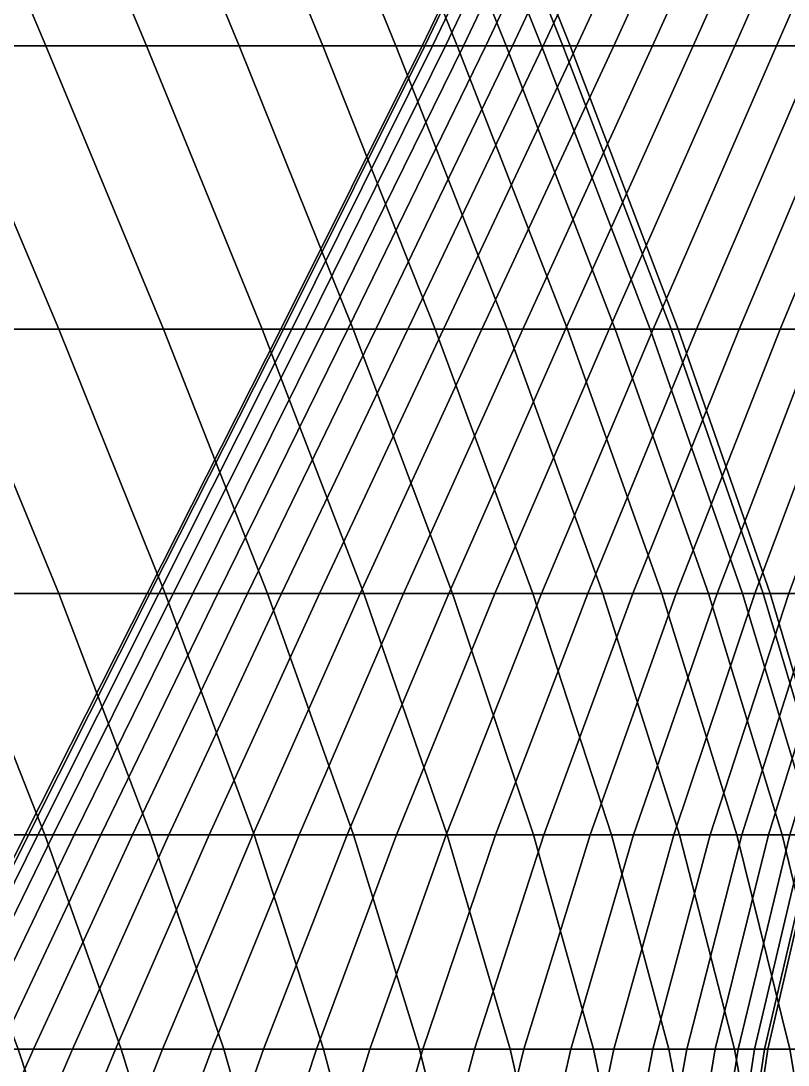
# Model space of a CAD drawing. Extents: x -13.1 to 9.8, y -16 to 20.1.
# Drawn here: x -1.19 to 3.73, y -12.43 to -5.73 of the extents above; entities that cross this region are included whole.
import ezdxf

# ---------------------------------------------------------------- set-up
doc = ezdxf.new("R2010")
doc.units = 0
doc.header["$MEASUREMENT"] = 0

msp = doc.modelspace()

# ---------------------------------------------------------------- linework, layer by layer
for points in [[(-2.53155, -3.97904, 5.64658), (-1.71432, -5.88999, 5.57277), (-1.03014, -5.88999, 5.30188), (-1.83832, -3.97904, 5.37211)], [(-1.83832, -3.97904, -5.37211), (-1.03014, -5.88999, -5.30188), (-1.71432, -5.88999, -5.57277), (-2.53155, -3.97904, -5.64658)], [(-1.83832, -3.97904, 5.37211), (-1.03014, -5.88999, 5.30188), (-0.385312, -5.88999, 4.94738), (-1.18495, -3.97904, 5.01292)], [(-1.18495, -3.97904, -5.01292), (-0.385312, -5.88999, -4.94738), (-1.03014, -5.88999, -5.30188), (-1.83832, -3.97904, -5.37211)], [(-1.18495, -3.97904, 5.01292), (-0.385312, -5.88999, 4.94738), (0.210002, -5.88999, 4.51486), (-0.581746, -3.97904, 4.57467)], [(-0.581746, -3.97904, -4.57467), (0.210002, -5.88999, -4.51486), (-0.385312, -5.88999, -4.94738), (-1.18495, -3.97904, -5.01292)], [(-0.581746, -3.97904, 4.57467), (0.210002, -5.88999, 4.51486), (0.746413, -5.88999, 4.01114), (-0.03823, -3.97904, 4.06427)], [(-0.03823, -3.97904, -4.06427), (0.746413, -5.88999, -4.01114), (0.210002, -5.88999, -4.51486), (-0.581746, -3.97904, -4.57467)], [(-0.03823, -3.97904, 4.06427), (0.746413, -5.88999, 4.01114), (1.21546, -5.88999, 3.44416), (0.437031, -3.97904, 3.48978)], [(0.437031, -3.97904, -3.48978), (1.21546, -5.88999, -3.44416), (0.746413, -5.88999, -4.01114), (-0.03823, -3.97904, -4.06427)], [(0.437031, -3.97904, 3.48978), (1.21546, -5.88999, 3.44416), (1.60975, -5.88999, 2.82286), (0.836541, -3.97904, 2.86025)], [(0.836541, -3.97904, -2.86025), (1.60975, -5.88999, -2.82286), (1.21546, -5.88999, -3.44416), (0.437031, -3.97904, -3.48978)], [(0.836541, -3.97904, 2.86025), (1.60975, -5.88999, 2.82286), (1.92306, -5.88999, 2.15705), (1.154, -3.97904, 2.18562)], [(1.154, -3.97904, -2.18562), (1.92306, -5.88999, -2.15705), (1.60975, -5.88999, -2.82286), (0.836541, -3.97904, -2.86025)], [(1.154, -3.97904, 2.18562), (1.92306, -5.88999, 2.15705), (2.15045, -5.88999, 1.45721), (1.3844, -3.97904, 1.47651)], [(1.3844, -3.97904, -1.47651), (2.15045, -5.88999, -1.45721), (1.92306, -5.88999, -2.15705), (1.154, -3.97904, -2.18562)], [(1.3844, -3.97904, 1.47651), (2.15045, -5.88999, 1.45721), (2.28833, -5.88999, 0.734397), (1.52411, -3.97904, 0.744124)], [(1.52411, -3.97904, -0.744124), (2.28833, -5.88999, -0.734397), (2.15045, -5.88999, -1.45721), (1.3844, -3.97904, -1.47651)], [(1.38457, -5.88999), (2.3034, -3.97904), (2.31967, -3.97904, 0.258542), (1.40145, -5.88999, 0.268269)], [(1.40145, -5.88999, -0.268269), (2.31967, -3.97904, -0.258542), (2.3034, -3.97904), (1.38457, -5.88999)], [(1.40145, -5.88999, 0.268269), (2.31967, -3.97904, 0.258542), (2.36821, -3.97904, 0.513006), (1.45182, -5.88999, 0.532308)], [(1.45182, -5.88999, -0.532308), (2.36821, -3.97904, -0.513006), (2.31967, -3.97904, -0.258542), (1.40145, -5.88999, -0.268269)], [(1.45182, -5.88999, 0.532308), (2.36821, -3.97904, 0.513006), (2.44826, -3.97904, 0.75938), (1.53488, -5.88999, 0.787951)], [(1.53488, -5.88999, -0.787951), (2.44826, -3.97904, -0.75938), (2.36821, -3.97904, -0.513006), (1.45182, -5.88999, -0.532308)], [(1.52411, -3.97904, 0.744124), (2.28833, -5.88999, 0.734397), (2.33454, -5.88999), (1.57093, -3.97904)], [(1.57093, -3.97904), (2.33454, -5.88999), (2.28833, -5.88999, -0.734397), (1.52411, -3.97904, -0.744124)], [(1.53488, -5.88999, 0.787951), (2.44826, -3.97904, 0.75938), (2.55856, -3.97904, 0.993778), (1.64933, -5.88999, 1.03117)], [(1.64933, -5.88999, -1.03117), (2.55856, -3.97904, -0.993778), (2.44826, -3.97904, -0.75938), (1.53488, -5.88999, -0.787951)], [(1.64933, -5.88999, 1.03117), (2.55856, -3.97904, 0.993778), (2.69737, -3.97904, 1.2125), (1.79336, -5.88999, 1.25812)], [(1.79336, -5.88999, -1.25812), (2.69737, -3.97904, -1.2125), (2.55856, -3.97904, -0.993778), (1.64933, -5.88999, -1.03117)], [(1.79336, -5.88999, 1.25812), (2.69737, -3.97904, 1.2125), (2.8625, -3.97904, 1.41211), (1.9647, -5.88999, 1.46524)], [(1.9647, -5.88999, -1.46524), (2.8625, -3.97904, -1.41211), (2.69737, -3.97904, -1.2125), (1.79336, -5.88999, -1.25812)], [(1.9647, -5.88999, 1.46524), (2.8625, -3.97904, 1.41211), (3.05134, -3.97904, 1.58944), (2.16065, -5.88999, 1.64924)], [(2.16065, -5.88999, -1.64924), (3.05134, -3.97904, -1.58944), (2.8625, -3.97904, -1.41211), (1.9647, -5.88999, -1.46524)], [(2.16065, -5.88999, 1.64924), (3.05134, -3.97904, 1.58944), (3.26092, -3.97904, 1.74171), (2.37811, -5.88999, 1.80724)], [(2.37811, -5.88999, -1.80724), (3.26092, -3.97904, -1.74171), (3.05134, -3.97904, -1.58944), (2.16065, -5.88999, -1.64924)], [(2.37811, -5.88999, 1.80724), (3.26092, -3.97904, 1.74171), (3.48793, -3.97904, 1.86651), (2.61366, -5.88999, 1.93673)], [(2.61366, -5.88999, -1.93673), (3.48793, -3.97904, -1.86651), (3.26092, -3.97904, -1.74171), (2.37811, -5.88999, -1.80724)], [(2.61366, -5.88999, 1.93673), (3.48793, -3.97904, 1.86651), (3.72879, -3.97904, 1.96187), (2.86358, -5.88999, 2.03569)], [(2.86358, -5.88999, -2.03569), (3.72879, -3.97904, -1.96187), (3.48793, -3.97904, -1.86651), (2.61366, -5.88999, -1.93673)], [(2.86358, -5.88999, 2.03569), (3.72879, -3.97904, 1.96187), (3.9797, -3.97904, 2.0263), (3.12394, -5.88999, 2.10253)], [(3.12394, -5.88999, -2.10253), (3.9797, -3.97904, -2.0263), (3.72879, -3.97904, -1.96187), (2.86358, -5.88999, -2.03569)], [(3.12394, -5.88999, 2.10253), (3.9797, -3.97904, 2.0263), (4.23671, -3.97904, 2.05876), (3.39062, -5.88999, 2.13622)], [(3.39062, -5.88999, -2.13622), (4.23671, -3.97904, -2.05876), (3.9797, -3.97904, -2.0263), (3.12394, -5.88999, -2.10253)], [(3.39062, -5.88999, 2.13622), (4.23671, -3.97904, 2.05876), (4.49576, -3.97904, 2.05876), (3.65942, -5.88999, 2.13622)], [(3.65942, -5.88999, -2.13622), (4.49576, -3.97904, -2.05876), (4.23671, -3.97904, -2.05876), (3.39062, -5.88999, -2.13622)], [(3.65942, -5.88999, 2.13622), (4.49576, -3.97904, 2.05876), (4.75277, -3.97904, 2.0263), (3.9261, -5.88999, 2.10253)], [(3.9261, -5.88999, -2.10253), (4.75277, -3.97904, -2.0263), (4.49576, -3.97904, -2.05876), (3.65942, -5.88999, -2.13622)], [(-2.42705, -5.88999, 5.75576), (-1.64692, -7.70806, 5.65072), (-0.947201, -7.70806, 5.47106), (-1.71432, -5.88999, 5.57277)], [(-1.71432, -5.88999, -5.57277), (-0.947201, -7.70806, -5.47106), (-1.64692, -7.70806, -5.65072), (-2.42705, -5.88999, -5.75576)], [(-1.71432, -5.88999, 5.57277), (-0.947201, -7.70806, 5.47106), (-0.275513, -7.70806, 5.20512), (-1.03014, -5.88999, 5.30188)], [(-1.03014, -5.88999, -5.30188), (-0.275513, -7.70806, -5.20512), (-0.947201, -7.70806, -5.47106), (-1.71432, -5.88999, -5.57277)], [(-1.03014, -5.88999, 5.30188), (-0.275513, -7.70806, 5.20512), (0.357548, -7.70806, 4.85709), (-0.385312, -5.88999, 4.94738)], [(-0.385312, -5.88999, -4.94738), (0.357548, -7.70806, -4.85709), (-0.275513, -7.70806, -5.20512), (-1.03014, -5.88999, -5.30188)], [(-0.385312, -5.88999, 4.94738), (0.357548, -7.70806, 4.85709), (0.941997, -7.70806, 4.43246), (0.210002, -5.88999, 4.51486)], [(0.210002, -5.88999, -4.51486), (0.941997, -7.70806, -4.43246), (0.357548, -7.70806, -4.85709), (-0.385312, -5.88999, -4.94738)], [(0.210002, -5.88999, 4.51486), (0.941997, -7.70806, 4.43246), (1.46862, -7.70806, 3.93793), (0.746413, -5.88999, 4.01114)], [(0.746413, -5.88999, -4.01114), (1.46862, -7.70806, -3.93793), (0.941997, -7.70806, -4.43246), (0.210002, -5.88999, -4.51486)], [(0.47747, -7.70806), (1.38457, -5.88999), (1.40145, -5.88999, 0.268269), (0.495191, -7.70806, 0.281672)], [(0.495191, -7.70806, -0.281672), (1.40145, -5.88999, -0.268269), (1.38457, -5.88999), (0.47747, -7.70806)], [(0.495191, -7.70806, 0.281672), (1.40145, -5.88999, 0.268269), (1.45182, -5.88999, 0.532308), (0.548075, -7.70806, 0.558902)], [(0.548075, -7.70806, -0.558902), (1.45182, -5.88999, -0.532308), (1.40145, -5.88999, -0.268269), (0.495191, -7.70806, -0.281672)], [(0.548075, -7.70806, 0.558902), (1.45182, -5.88999, 0.532308), (1.53488, -5.88999, 0.787951), (0.635289, -7.70806, 0.827318)], [(0.635289, -7.70806, -0.827318), (1.53488, -5.88999, -0.787951), (1.45182, -5.88999, -0.532308), (0.548075, -7.70806, -0.558902)], [(0.635289, -7.70806, 0.827318), (1.53488, -5.88999, 0.787951), (1.64933, -5.88999, 1.03117), (0.755456, -7.70806, 1.08269)], [(0.755456, -7.70806, -1.08269), (1.64933, -5.88999, -1.03117), (1.53488, -5.88999, -0.787951), (0.635289, -7.70806, -0.827318)], [(0.746413, -5.88999, 4.01114), (1.46862, -7.70806, 3.93793), (1.92911, -7.70806, 3.3813), (1.21546, -5.88999, 3.44416)], [(1.21546, -5.88999, -3.44416), (1.92911, -7.70806, -3.3813), (1.46862, -7.70806, -3.93793), (0.746413, -5.88999, -4.01114)], [(0.755456, -7.70806, 1.08269), (1.64933, -5.88999, 1.03117), (1.79336, -5.88999, 1.25812), (0.906682, -7.70806, 1.32098)], [(0.906682, -7.70806, -1.32098), (1.79336, -5.88999, -1.25812), (1.64933, -5.88999, -1.03117), (0.755456, -7.70806, -1.08269)], [(0.906682, -7.70806, 1.32098), (1.79336, -5.88999, 1.25812), (1.9647, -5.88999, 1.46524), (1.08658, -7.70806, 1.53844)], [(1.08658, -7.70806, -1.53844), (1.9647, -5.88999, -1.46524), (1.79336, -5.88999, -1.25812), (0.906682, -7.70806, -1.32098)], [(1.08658, -7.70806, 1.53844), (1.9647, -5.88999, 1.46524), (2.16065, -5.88999, 1.64924), (1.29232, -7.70806, 1.73164)], [(1.29232, -7.70806, -1.73164), (2.16065, -5.88999, -1.64924), (1.9647, -5.88999, -1.46524), (1.08658, -7.70806, -1.53844)], [(1.21546, -5.88999, 3.44416), (1.92911, -7.70806, 3.3813), (2.3162, -7.70806, 2.77134), (1.60975, -5.88999, 2.82286)], [(1.60975, -5.88999, -2.82286), (2.3162, -7.70806, -2.77134), (1.92911, -7.70806, -3.3813), (1.21546, -5.88999, -3.44416)], [(1.29232, -7.70806, 1.73164), (2.16065, -5.88999, 1.64924), (2.37811, -5.88999, 1.80724), (1.52065, -7.70806, 1.89753)], [(1.52065, -7.70806, -1.89753), (2.37811, -5.88999, -1.80724), (2.16065, -5.88999, -1.64924), (1.29232, -7.70806, -1.73164)], [(1.52065, -7.70806, 1.89753), (2.37811, -5.88999, 1.80724), (2.61366, -5.88999, 1.93673), (1.76797, -7.70806, 2.0335)], [(1.76797, -7.70806, -2.0335), (2.61366, -5.88999, -1.93673), (2.37811, -5.88999, -1.80724), (1.52065, -7.70806, -1.89753)], [(1.60975, -5.88999, 2.82286), (2.3162, -7.70806, 2.77134), (2.62379, -7.70806, 2.11768), (1.92306, -5.88999, 2.15705)], [(1.92306, -5.88999, -2.15705), (2.62379, -7.70806, -2.11768), (2.3162, -7.70806, -2.77134), (1.60975, -5.88999, -2.82286)], [(1.76797, -7.70806, 2.0335), (2.61366, -5.88999, 1.93673), (2.86358, -5.88999, 2.03569), (2.03038, -7.70806, 2.13739)], [(2.03038, -7.70806, -2.13739), (2.86358, -5.88999, -2.03569), (2.61366, -5.88999, -1.93673), (1.76797, -7.70806, -2.0335)], [(1.92306, -5.88999, 2.15705), (2.62379, -7.70806, 2.11768), (2.84703, -7.70806, 1.43062), (2.15045, -5.88999, 1.45721)], [(2.15045, -5.88999, -1.45721), (2.84703, -7.70806, -1.43062), (2.62379, -7.70806, -2.11768), (1.92306, -5.88999, -2.15705)], [(2.03038, -7.70806, 2.13739), (2.86358, -5.88999, 2.03569), (3.12394, -5.88999, 2.10253), (2.30374, -7.70806, 2.20758)], [(2.30374, -7.70806, -2.20758), (3.12394, -5.88999, -2.10253), (2.86358, -5.88999, -2.03569), (2.03038, -7.70806, -2.13739)], [(2.15045, -5.88999, 1.45721), (2.84703, -7.70806, 1.43062), (2.9824, -7.70806, 0.720994), (2.28833, -5.88999, 0.734397)], [(2.28833, -5.88999, -0.734397), (2.9824, -7.70806, -0.720994), (2.84703, -7.70806, -1.43062), (2.15045, -5.88999, -1.45721)], [(2.28833, -5.88999, 0.734397), (2.9824, -7.70806, 0.720994), (3.02776, -7.70806), (2.33454, -5.88999)], [(2.33454, -5.88999), (3.02776, -7.70806), (2.9824, -7.70806, -0.720994), (2.28833, -5.88999, -0.734397)], [(2.30374, -7.70806, 2.20758), (3.12394, -5.88999, 2.10253), (3.39062, -5.88999, 2.13622), (2.58374, -7.70806, 2.24295)], [(2.58374, -7.70806, -2.24295), (3.39062, -5.88999, -2.13622), (3.12394, -5.88999, -2.10253), (2.30374, -7.70806, -2.20758)], [(2.58374, -7.70806, 2.24295), (3.39062, -5.88999, 2.13622), (3.65942, -5.88999, 2.13622), (2.86597, -7.70806, 2.24295)], [(2.86597, -7.70806, -2.24295), (3.65942, -5.88999, -2.13622), (3.39062, -5.88999, -2.13622), (2.58374, -7.70806, -2.24295)], [(2.86597, -7.70806, 2.24295), (3.65942, -5.88999, 2.13622), (3.9261, -5.88999, 2.10253), (3.14597, -7.70806, 2.20758)], [(3.14597, -7.70806, -2.20758), (3.9261, -5.88999, -2.10253), (3.65942, -5.88999, -2.13622), (2.86597, -7.70806, -2.24295)], [(3.14597, -7.70806, 2.20758), (3.9261, -5.88999, 2.10253), (4.18645, -5.88999, 2.03569), (3.41934, -7.70806, 2.13739)], [(3.41934, -7.70806, -2.13739), (4.18645, -5.88999, -2.03569), (3.9261, -5.88999, -2.10253), (3.14597, -7.70806, -2.20758)], [(3.41934, -7.70806, 2.13739), (4.18645, -5.88999, 2.03569), (4.43638, -5.88999, 1.93673), (3.68175, -7.70806, 2.0335)], [(3.68175, -7.70806, -2.0335), (4.43638, -5.88999, -1.93673), (4.18645, -5.88999, -2.03569), (3.41934, -7.70806, -2.13739)], [(3.68175, -7.70806, 2.0335), (4.43638, -5.88999, 1.93673), (4.67193, -5.88999, 1.80724), (3.92907, -7.70806, 1.89753)], [(3.92907, -7.70806, -1.89753), (4.67193, -5.88999, -1.80724), (4.43638, -5.88999, -1.93673), (3.68175, -7.70806, -2.0335)], [(-2.36365, -7.70806, 5.74126), (-1.64817, -9.40456, 5.60695), (-0.948218, -9.40456, 5.51852), (-1.64692, -7.70806, 5.65072)], [(-1.64692, -7.70806, -5.65072), (-0.948218, -9.40456, -5.51852), (-1.64817, -9.40456, -5.60695), (-2.36365, -7.70806, -5.74126)], [(-1.64692, -7.70806, 5.65072), (-0.948218, -9.40456, 5.51852), (-0.264864, -9.40456, 5.34307), (-0.947201, -7.70806, 5.47106)], [(-0.947201, -7.70806, -5.47106), (-0.264864, -9.40456, -5.34307), (-0.948218, -9.40456, -5.51852), (-1.64692, -7.70806, -5.65072)], [(-0.947201, -7.70806, 5.47106), (-0.264864, -9.40456, 5.34307), (0.39111, -9.40456, 5.08335), (-0.275513, -7.70806, 5.20512)], [(-0.275513, -7.70806, -5.20512), (0.39111, -9.40456, -5.08335), (-0.264864, -9.40456, -5.34307), (-0.947201, -7.70806, -5.47106)], [(-0.381034, -9.40456), (0.47747, -7.70806), (0.495191, -7.70806, 0.281672), (-0.362251, -9.40456, 0.29854)], [(-0.362251, -9.40456, -0.29854), (0.495191, -7.70806, -0.281672), (0.47747, -7.70806), (-0.381034, -9.40456)], [(-0.362251, -9.40456, 0.29854), (0.495191, -7.70806, 0.281672), (0.548075, -7.70806, 0.558902), (-0.3062, -9.40456, 0.592371)], [(-0.3062, -9.40456, -0.592371), (0.548075, -7.70806, -0.558902), (0.495191, -7.70806, -0.281672), (-0.362251, -9.40456, -0.29854)], [(-0.3062, -9.40456, 0.592371), (0.548075, -7.70806, 0.558902), (0.635289, -7.70806, 0.827318), (-0.213764, -9.40456, 0.87686)], [(-0.213764, -9.40456, -0.87686), (0.635289, -7.70806, -0.827318), (0.548075, -7.70806, -0.558902), (-0.3062, -9.40456, -0.592371)], [(-0.275513, -7.70806, 5.20512), (0.39111, -9.40456, 5.08335), (1.00936, -9.40456, 4.74346), (0.357548, -7.70806, 4.85709)], [(0.357548, -7.70806, -4.85709), (1.00936, -9.40456, -4.74346), (0.39111, -9.40456, -5.08335), (-0.275513, -7.70806, -5.20512)], [(-0.213764, -9.40456, 0.87686), (0.635289, -7.70806, 0.827318), (0.755456, -7.70806, 1.08269), (-0.0864, -9.40456, 1.14752)], [(-0.0864, -9.40456, -1.14752), (0.755456, -7.70806, -1.08269), (0.635289, -7.70806, -0.827318), (-0.213764, -9.40456, -0.87686)], [(-0.0864, -9.40456, 1.14752), (0.755456, -7.70806, 1.08269), (0.906682, -7.70806, 1.32098), (0.073881, -9.40456, 1.40008)], [(0.073881, -9.40456, -1.40008), (0.906682, -7.70806, -1.32098), (0.755456, -7.70806, -1.08269), (-0.0864, -9.40456, -1.14752)], [(0.073881, -9.40456, 1.40008), (0.906682, -7.70806, 1.32098), (1.08658, -7.70806, 1.53844), (0.264554, -9.40456, 1.63057)], [(0.264554, -9.40456, -1.63057), (1.08658, -7.70806, -1.53844), (0.906682, -7.70806, -1.32098), (0.073881, -9.40456, -1.40008)], [(0.264554, -9.40456, 1.63057), (1.08658, -7.70806, 1.53844), (1.29232, -7.70806, 1.73164), (0.48261, -9.40456, 1.83534)], [(0.48261, -9.40456, -1.83534), (1.29232, -7.70806, -1.73164), (1.08658, -7.70806, -1.53844), (0.264554, -9.40456, -1.63057)], [(0.357548, -7.70806, 4.85709), (1.00936, -9.40456, 4.74346), (1.58014, -9.40456, 4.32877), (0.941997, -7.70806, 4.43246)], [(0.941997, -7.70806, -4.43246), (1.58014, -9.40456, -4.32877), (1.00936, -9.40456, -4.74346), (0.357548, -7.70806, -4.85709)], [(0.48261, -9.40456, 1.83534), (1.29232, -7.70806, 1.73164), (1.52065, -7.70806, 1.89753), (0.724611, -9.40456, 2.01116)], [(0.724611, -9.40456, -2.01116), (1.52065, -7.70806, -1.89753), (1.29232, -7.70806, -1.73164), (0.48261, -9.40456, -1.83534)], [(0.724611, -9.40456, 2.01116), (1.52065, -7.70806, 1.89753), (1.76797, -7.70806, 2.0335), (0.986741, -9.40456, 2.15527)], [(0.986741, -9.40456, -2.15527), (1.76797, -7.70806, -2.0335), (1.52065, -7.70806, -1.89753), (0.724611, -9.40456, -2.01116)], [(0.941997, -7.70806, 4.43246), (1.58014, -9.40456, 4.32877), (2.09444, -9.40456, 3.84581), (1.46862, -7.70806, 3.93793)], [(1.46862, -7.70806, -3.93793), (2.09444, -9.40456, -3.84581), (1.58014, -9.40456, -4.32877), (0.941997, -7.70806, -4.43246)], [(0.986741, -9.40456, 2.15527), (1.76797, -7.70806, 2.0335), (2.03038, -7.70806, 2.13739), (1.26486, -9.40456, 2.26538)], [(1.26486, -9.40456, -2.26538), (2.03038, -7.70806, -2.13739), (1.76797, -7.70806, -2.0335), (0.986741, -9.40456, -2.15527)], [(1.26486, -9.40456, 2.26538), (2.03038, -7.70806, 2.13739), (2.30374, -7.70806, 2.20758), (1.5546, -9.40456, 2.33977)], [(1.5546, -9.40456, -2.33977), (2.30374, -7.70806, -2.20758), (2.03038, -7.70806, -2.13739), (1.26486, -9.40456, -2.26538)], [(1.46862, -7.70806, 3.93793), (2.09444, -9.40456, 3.84581), (2.54415, -9.40456, 3.3022), (1.92911, -7.70806, 3.3813)], [(1.92911, -7.70806, -3.3813), (2.54415, -9.40456, -3.3022), (2.09444, -9.40456, -3.84581), (1.46862, -7.70806, -3.93793)], [(1.5546, -9.40456, 2.33977), (2.30374, -7.70806, 2.20758), (2.58374, -7.70806, 2.24295), (1.85137, -9.40456, 2.37727)], [(1.85137, -9.40456, -2.37727), (2.58374, -7.70806, -2.24295), (2.30374, -7.70806, -2.20758), (1.5546, -9.40456, -2.33977)], [(1.85137, -9.40456, 2.37727), (2.58374, -7.70806, 2.24295), (2.86597, -7.70806, 2.24295), (2.1505, -9.40456, 2.37727)], [(2.1505, -9.40456, -2.37727), (2.86597, -7.70806, -2.24295), (2.58374, -7.70806, -2.24295), (1.85137, -9.40456, -2.37727)], [(1.92911, -7.70806, 3.3813), (2.54415, -9.40456, 3.3022), (2.92219, -9.40456, 2.70651), (2.3162, -7.70806, 2.77134)], [(2.3162, -7.70806, -2.77134), (2.92219, -9.40456, -2.70651), (2.54415, -9.40456, -3.3022), (1.92911, -7.70806, -3.3813)], [(2.1505, -9.40456, 2.37727), (2.86597, -7.70806, 2.24295), (3.14597, -7.70806, 2.20758), (2.44727, -9.40456, 2.33977)], [(2.44727, -9.40456, -2.33977), (3.14597, -7.70806, -2.20758), (2.86597, -7.70806, -2.24295), (2.1505, -9.40456, -2.37727)], [(2.3162, -7.70806, 2.77134), (2.92219, -9.40456, 2.70651), (3.22258, -9.40456, 2.06814), (2.62379, -7.70806, 2.11768)], [(2.62379, -7.70806, -2.11768), (3.22258, -9.40456, -2.06814), (2.92219, -9.40456, -2.70651), (2.3162, -7.70806, -2.77134)], [(2.44727, -9.40456, 2.33977), (3.14597, -7.70806, 2.20758), (3.41934, -7.70806, 2.13739), (2.737, -9.40456, 2.26538)], [(2.737, -9.40456, -2.26538), (3.41934, -7.70806, -2.13739), (3.14597, -7.70806, -2.20758), (2.44727, -9.40456, -2.33977)], [(2.62379, -7.70806, 2.11768), (3.22258, -9.40456, 2.06814), (3.4406, -9.40456, 1.39715), (2.84703, -7.70806, 1.43062)], [(2.84703, -7.70806, -1.43062), (3.4406, -9.40456, -1.39715), (3.22258, -9.40456, -2.06814), (2.62379, -7.70806, -2.11768)], [(2.737, -9.40456, 2.26538), (3.41934, -7.70806, 2.13739), (3.68175, -7.70806, 2.0335), (3.01512, -9.40456, 2.15527)], [(3.01512, -9.40456, -2.15527), (3.68175, -7.70806, -2.0335), (3.41934, -7.70806, -2.13739), (2.737, -9.40456, -2.26538)], [(2.84703, -7.70806, 1.43062), (3.4406, -9.40456, 1.39715), (3.5728, -9.40456, 0.704126), (2.9824, -7.70806, 0.720994)], [(2.9824, -7.70806, -0.720994), (3.5728, -9.40456, -0.704126), (3.4406, -9.40456, -1.39715), (2.84703, -7.70806, -1.43062)], [(2.9824, -7.70806, 0.720994), (3.5728, -9.40456, 0.704126), (3.6171, -9.40456), (3.02776, -7.70806)], [(3.02776, -7.70806), (3.6171, -9.40456), (3.5728, -9.40456, -0.704126), (2.9824, -7.70806, -0.720994)], [(3.01512, -9.40456, 2.15527), (3.68175, -7.70806, 2.0335), (3.92907, -7.70806, 1.89753), (3.27725, -9.40456, 2.01116)], [(3.27725, -9.40456, -2.01116), (3.92907, -7.70806, -1.89753), (3.68175, -7.70806, -2.0335), (3.01512, -9.40456, -2.15527)], [(3.27725, -9.40456, 2.01116), (3.92907, -7.70806, 1.89753), (4.15739, -7.70806, 1.73164), (3.51925, -9.40456, 1.83534)], [(3.51925, -9.40456, -1.83534), (4.15739, -7.70806, -1.73164), (3.92907, -7.70806, -1.89753), (3.27725, -9.40456, -2.01116)], [(3.51925, -9.40456, 1.83534), (4.15739, -7.70806, 1.73164), (4.36313, -7.70806, 1.53844), (3.73731, -9.40456, 1.63057)], [(3.73731, -9.40456, -1.63057), (4.36313, -7.70806, -1.53844), (4.15739, -7.70806, -1.73164), (3.51925, -9.40456, -1.83534)], [(-2.35369, -9.40456, 5.60695), (-1.72244, -10.9528, 5.44717), (-1.03702, -10.9528, 5.44717), (-1.64817, -9.40456, 5.60695)], [(-1.64817, -9.40456, -5.60695), (-1.03702, -10.9528, -5.44717), (-1.72244, -10.9528, -5.44717), (-2.35369, -9.40456, -5.60695)], [(-1.64817, -9.40456, 5.60695), (-1.03702, -10.9528, 5.44717), (-0.357016, -10.9528, 5.36126), (-0.948218, -9.40456, 5.51852)], [(-0.948218, -9.40456, -5.51852), (-0.357016, -10.9528, -5.36126), (-1.03702, -10.9528, -5.44717), (-1.64817, -9.40456, -5.60695)], [(-1.16233, -10.9528), (-0.381034, -9.40456), (-0.362251, -9.40456, 0.29854), (-1.14229, -10.9528, 0.318605)], [(-1.14229, -10.9528, -0.318605), (-0.362251, -9.40456, -0.29854), (-0.381034, -9.40456), (-1.16233, -10.9528)], [(-1.14229, -10.9528, 0.318605), (-0.362251, -9.40456, 0.29854), (-0.3062, -9.40456, 0.592371), (-1.08247, -10.9528, 0.632185)], [(-1.08247, -10.9528, -0.632185), (-0.3062, -9.40456, -0.592371), (-0.362251, -9.40456, -0.29854), (-1.14229, -10.9528, -0.318605)], [(-1.08247, -10.9528, 0.632185), (-0.3062, -9.40456, 0.592371), (-0.213764, -9.40456, 0.87686), (-0.983819, -10.9528, 0.935796)], [(-0.983819, -10.9528, -0.935796), (-0.213764, -9.40456, -0.87686), (-0.3062, -9.40456, -0.592371), (-1.08247, -10.9528, -0.632185)], [(-0.983819, -10.9528, 0.935796), (-0.213764, -9.40456, 0.87686), (-0.0864, -9.40456, 1.14752), (-0.847895, -10.9528, 1.22465)], [(-0.847895, -10.9528, -1.22465), (-0.0864, -9.40456, -1.14752), (-0.213764, -9.40456, -0.87686), (-0.983819, -10.9528, -0.935796)], [(-0.948218, -9.40456, 5.51852), (-0.357016, -10.9528, 5.36126), (0.306864, -10.9528, 5.19081), (-0.264864, -9.40456, 5.34307)], [(-0.264864, -9.40456, -5.34307), (0.306864, -10.9528, -5.19081), (-0.357016, -10.9528, -5.36126), (-0.948218, -9.40456, -5.51852)], [(-0.847895, -10.9528, 1.22465), (-0.0864, -9.40456, 1.14752), (0.073881, -9.40456, 1.40008), (-0.67684, -10.9528, 1.49419)], [(-0.67684, -10.9528, -1.49419), (0.073881, -9.40456, -1.40008), (-0.0864, -9.40456, -1.14752), (-0.847895, -10.9528, -1.22465)], [(-0.67684, -10.9528, 1.49419), (0.073881, -9.40456, 1.40008), (0.264554, -9.40456, 1.63057), (-0.473352, -10.9528, 1.74016)], [(-0.473352, -10.9528, -1.74016), (0.264554, -9.40456, -1.63057), (0.073881, -9.40456, -1.40008), (-0.67684, -10.9528, -1.49419)], [(-0.473352, -10.9528, 1.74016), (0.264554, -9.40456, 1.63057), (0.48261, -9.40456, 1.83534), (-0.24064, -10.9528, 1.95869)], [(-0.24064, -10.9528, -1.95869), (0.48261, -9.40456, -1.83534), (0.264554, -9.40456, -1.63057), (-0.473352, -10.9528, -1.74016)], [(-0.264864, -9.40456, 5.34307), (0.306864, -10.9528, 5.19081), (0.944145, -10.9528, 4.93849), (0.39111, -9.40456, 5.08335)], [(0.39111, -9.40456, -5.08335), (0.944145, -10.9528, -4.93849), (0.306864, -10.9528, -5.19081), (-0.264864, -9.40456, -5.34307)], [(-0.24064, -10.9528, 1.95869), (0.48261, -9.40456, 1.83534), (0.724611, -9.40456, 2.01116), (0.017626, -10.9528, 2.14633)], [(0.017626, -10.9528, -2.14633), (0.724611, -9.40456, -2.01116), (0.48261, -9.40456, -1.83534), (-0.24064, -10.9528, -1.95869)], [(0.017626, -10.9528, 2.14633), (0.724611, -9.40456, 2.01116), (0.986741, -9.40456, 2.15527), (0.297374, -10.9528, 2.30013)], [(0.297374, -10.9528, -2.30013), (0.986741, -9.40456, -2.15527), (0.724611, -9.40456, -2.01116), (0.017626, -10.9528, -2.14633)], [(0.297374, -10.9528, 2.30013), (0.986741, -9.40456, 2.15527), (1.26486, -9.40456, 2.26538), (0.594191, -10.9528, 2.41765)], [(0.594191, -10.9528, -2.41765), (1.26486, -9.40456, -2.26538), (0.986741, -9.40456, -2.15527), (0.297374, -10.9528, -2.30013)], [(0.39111, -9.40456, 5.08335), (0.944145, -10.9528, 4.93849), (1.54478, -10.9528, 4.60829), (1.00936, -9.40456, 4.74346)], [(1.00936, -9.40456, -4.74346), (1.54478, -10.9528, -4.60829), (0.944145, -10.9528, -4.93849), (0.39111, -9.40456, -5.08335)], [(0.594191, -10.9528, 2.41765), (1.26486, -9.40456, 2.26538), (1.5546, -9.40456, 2.33977), (0.903397, -10.9528, 2.49704)], [(0.903397, -10.9528, -2.49704), (1.5546, -9.40456, -2.33977), (1.26486, -9.40456, -2.26538), (0.594191, -10.9528, -2.41765)], [(0.903397, -10.9528, 2.49704), (1.5546, -9.40456, 2.33977), (1.85137, -9.40456, 2.37727), (1.22011, -10.9528, 2.53705)], [(1.22011, -10.9528, -2.53705), (1.85137, -9.40456, -2.37727), (1.5546, -9.40456, -2.33977), (0.903397, -10.9528, -2.49704)], [(1.00936, -9.40456, 4.74346), (1.54478, -10.9528, 4.60829), (2.09929, -10.9528, 4.20541), (1.58014, -9.40456, 4.32877)], [(1.58014, -9.40456, -4.32877), (2.09929, -10.9528, -4.20541), (1.54478, -10.9528, -4.60829), (1.00936, -9.40456, -4.74346)], [(1.22011, -10.9528, 2.53705), (1.85137, -9.40456, 2.37727), (2.1505, -9.40456, 2.37727), (1.53935, -10.9528, 2.53705)], [(1.53935, -10.9528, -2.53705), (2.1505, -9.40456, -2.37727), (1.85137, -9.40456, -2.37727), (1.22011, -10.9528, -2.53705)], [(1.53935, -10.9528, 2.53705), (2.1505, -9.40456, 2.37727), (2.44727, -9.40456, 2.33977), (1.85607, -10.9528, 2.49704)], [(1.85607, -10.9528, -2.49704), (2.44727, -9.40456, -2.33977), (2.1505, -9.40456, -2.37727), (1.53935, -10.9528, -2.53705)], [(1.58014, -9.40456, 4.32877), (2.09929, -10.9528, 4.20541), (2.59893, -10.9528, 3.73622), (2.09444, -9.40456, 3.84581)], [(2.09444, -9.40456, -3.84581), (2.59893, -10.9528, -3.73622), (2.09929, -10.9528, -4.20541), (1.58014, -9.40456, -4.32877)], [(1.85607, -10.9528, 2.49704), (2.44727, -9.40456, 2.33977), (2.737, -9.40456, 2.26538), (2.16527, -10.9528, 2.41765)], [(2.16527, -10.9528, -2.41765), (2.737, -9.40456, -2.26538), (2.44727, -9.40456, -2.33977), (1.85607, -10.9528, -2.49704)], [(2.09444, -9.40456, 3.84581), (2.59893, -10.9528, 3.73622), (3.03583, -10.9528, 3.2081), (2.54415, -9.40456, 3.3022)], [(2.54415, -9.40456, -3.3022), (3.03583, -10.9528, -3.2081), (2.59893, -10.9528, -3.73622), (2.09444, -9.40456, -3.84581)], [(2.16527, -10.9528, 2.41765), (2.737, -9.40456, 2.26538), (3.01512, -9.40456, 2.15527), (2.46209, -10.9528, 2.30013)], [(2.46209, -10.9528, -2.30013), (3.01512, -9.40456, -2.15527), (2.737, -9.40456, -2.26538), (2.16527, -10.9528, -2.41765)], [(2.46209, -10.9528, 2.30013), (3.01512, -9.40456, 2.15527), (3.27725, -9.40456, 2.01116), (2.74184, -10.9528, 2.14633)], [(2.74184, -10.9528, -2.14633), (3.27725, -9.40456, -2.01116), (3.01512, -9.40456, -2.15527), (2.46209, -10.9528, -2.30013)], [(2.54415, -9.40456, 3.3022), (3.03583, -10.9528, 3.2081), (3.4031, -10.9528, 2.62938), (2.92219, -9.40456, 2.70651)], [(2.92219, -9.40456, -2.70651), (3.4031, -10.9528, -2.62938), (3.03583, -10.9528, -3.2081), (2.54415, -9.40456, -3.3022)], [(2.74184, -10.9528, 2.14633), (3.27725, -9.40456, 2.01116), (3.51925, -9.40456, 1.83534), (3.0001, -10.9528, 1.95869)], [(3.0001, -10.9528, -1.95869), (3.51925, -9.40456, -1.83534), (3.27725, -9.40456, -2.01116), (2.74184, -10.9528, -2.14633)], [(2.92219, -9.40456, 2.70651), (3.4031, -10.9528, 2.62938), (3.69493, -10.9528, 2.0092), (3.22258, -9.40456, 2.06814)], [(3.22258, -9.40456, -2.06814), (3.69493, -10.9528, -2.0092), (3.4031, -10.9528, -2.62938), (2.92219, -9.40456, -2.70651)], [(3.0001, -10.9528, 1.95869), (3.51925, -9.40456, 1.83534), (3.73731, -9.40456, 1.63057), (3.23282, -10.9528, 1.74016)], [(3.23282, -10.9528, -1.74016), (3.73731, -9.40456, -1.63057), (3.51925, -9.40456, -1.83534), (3.0001, -10.9528, -1.95869)], [(3.22258, -9.40456, 2.06814), (3.69493, -10.9528, 2.0092), (3.90673, -10.9528, 1.35733), (3.4406, -9.40456, 1.39715)], [(3.4406, -9.40456, -1.39715), (3.90673, -10.9528, -1.35733), (3.69493, -10.9528, -2.0092), (3.22258, -9.40456, -2.06814)], [(3.23282, -10.9528, 1.74016), (3.73731, -9.40456, 1.63057), (3.92798, -9.40456, 1.40008), (3.4363, -10.9528, 1.49419)], [(3.4363, -10.9528, -1.49419), (3.92798, -9.40456, -1.40008), (3.73731, -9.40456, -1.63057), (3.23282, -10.9528, -1.74016)], [(3.4363, -10.9528, 1.49419), (3.92798, -9.40456, 1.40008), (4.08827, -9.40456, 1.14752), (3.60736, -10.9528, 1.22465)], [(3.60736, -10.9528, -1.22465), (4.08827, -9.40456, -1.14752), (3.92798, -9.40456, -1.40008), (3.4363, -10.9528, -1.49419)], [(3.4406, -9.40456, 1.39715), (3.90673, -10.9528, 1.35733), (4.03517, -10.9528, 0.684061), (3.5728, -9.40456, 0.704126)], [(3.5728, -9.40456, -0.704126), (4.03517, -10.9528, -0.684061), (3.90673, -10.9528, -1.35733), (3.4406, -9.40456, -1.39715)], [(3.5728, -9.40456, 0.704126), (4.03517, -10.9528, 0.684061), (4.07821, -10.9528), (3.6171, -9.40456)], [(3.6171, -9.40456), (4.07821, -10.9528), (4.03517, -10.9528, -0.684061), (3.5728, -9.40456, -0.704126)], [(3.60736, -10.9528, 1.22465), (4.08827, -9.40456, 1.14752), (4.21563, -9.40456, 0.87686), (3.74328, -10.9528, 0.935796)], [(3.74328, -10.9528, -0.935796), (4.21563, -9.40456, -0.87686), (4.08827, -9.40456, -1.14752), (3.60736, -10.9528, -1.22465)], [(-1.84747, -12.3282), (-1.16233, -10.9528), (-1.14229, -10.9528, 0.318605), (-1.82598, -12.3282, 0.341552)], [(-1.82598, -12.3282, -0.341552), (-1.14229, -10.9528, -0.318605), (-1.16233, -10.9528), (-1.84747, -12.3282)], [(-1.82598, -12.3282, 0.341552), (-1.14229, -10.9528, 0.318605), (-1.08247, -10.9528, 0.632185), (-1.76185, -12.3282, 0.677718)], [(-1.76185, -12.3282, -0.677718), (-1.08247, -10.9528, -0.632185), (-1.14229, -10.9528, -0.318605), (-1.82598, -12.3282, -0.341552)], [(-1.76185, -12.3282, 0.677718), (-1.08247, -10.9528, 0.632185), (-0.983819, -10.9528, 0.935796), (-1.6561, -12.3282, 1.0032)], [(-1.6561, -12.3282, -1.0032), (-0.983819, -10.9528, -0.935796), (-1.08247, -10.9528, -0.632185), (-1.76185, -12.3282, -0.677718)], [(-1.72244, -10.9528, 5.44717), (-1.20889, -12.3282, 5.26444), (-0.546472, -12.3282, 5.26444), (-1.03702, -10.9528, 5.44717)], [(-1.03702, -10.9528, -5.44717), (-0.546472, -12.3282, -5.26444), (-1.20889, -12.3282, -5.26444), (-1.72244, -10.9528, -5.44717)], [(-1.6561, -12.3282, 1.0032), (-0.983819, -10.9528, 0.935796), (-0.847895, -10.9528, 1.22465), (-1.51039, -12.3282, 1.31285)], [(-1.51039, -12.3282, -1.31285), (-0.847895, -10.9528, -1.22465), (-0.983819, -10.9528, -0.935796), (-1.6561, -12.3282, -1.0032)], [(-1.51039, -12.3282, 1.31285), (-0.847895, -10.9528, 1.22465), (-0.67684, -10.9528, 1.49419), (-1.32701, -12.3282, 1.6018)], [(-1.32701, -12.3282, -1.6018), (-0.67684, -10.9528, -1.49419), (-0.847895, -10.9528, -1.22465), (-1.51039, -12.3282, -1.31285)], [(-1.32701, -12.3282, 1.6018), (-0.67684, -10.9528, 1.49419), (-0.473352, -10.9528, 1.74016), (-1.10887, -12.3282, 1.86549)], [(-1.10887, -12.3282, -1.86549), (-0.473352, -10.9528, -1.74016), (-0.67684, -10.9528, -1.49419), (-1.32701, -12.3282, -1.6018)], [(-1.10887, -12.3282, 1.86549), (-0.473352, -10.9528, 1.74016), (-0.24064, -10.9528, 1.95869), (-0.859395, -12.3282, 2.09977)], [(-0.859395, -12.3282, -2.09977), (-0.24064, -10.9528, -1.95869), (-0.473352, -10.9528, -1.74016), (-1.10887, -12.3282, -1.86549)], [(-1.03702, -10.9528, 5.44717), (-0.546472, -12.3282, 5.26444), (0.110726, -12.3282, 5.18142), (-0.357016, -10.9528, 5.36126)], [(-0.357016, -10.9528, -5.36126), (0.110726, -12.3282, -5.18142), (-0.546472, -12.3282, -5.26444), (-1.03702, -10.9528, -5.44717)], [(-0.859395, -12.3282, 2.09977), (-0.24064, -10.9528, 1.95869), (0.017626, -10.9528, 2.14633), (-0.582527, -12.3282, 2.30092)], [(-0.582527, -12.3282, -2.30092), (0.017626, -10.9528, -2.14633), (-0.24064, -10.9528, -1.95869), (-0.859395, -12.3282, -2.09977)], [(-0.582527, -12.3282, 2.30092), (0.017626, -10.9528, 2.14633), (0.297374, -10.9528, 2.30013), (-0.282631, -12.3282, 2.46579)], [(-0.282631, -12.3282, -2.46579), (0.297374, -10.9528, -2.30013), (0.017626, -10.9528, -2.14633), (-0.582527, -12.3282, -2.30092)], [(-0.357016, -10.9528, 5.36126), (0.110726, -12.3282, 5.18142), (0.752335, -12.3282, 5.01668), (0.306864, -10.9528, 5.19081)], [(0.306864, -10.9528, -5.19081), (0.752335, -12.3282, -5.01668), (0.110726, -12.3282, -5.18142), (-0.357016, -10.9528, -5.36126)], [(-0.282631, -12.3282, 2.46579), (0.297374, -10.9528, 2.30013), (0.594191, -10.9528, 2.41765), (0.035564, -12.3282, 2.59177)], [(0.035564, -12.3282, -2.59177), (0.594191, -10.9528, -2.41765), (0.297374, -10.9528, -2.30013), (-0.282631, -12.3282, -2.46579)], [(0.035564, -12.3282, 2.59177), (0.594191, -10.9528, 2.41765), (0.903397, -10.9528, 2.49704), (0.36704, -12.3282, 2.67688)], [(0.36704, -12.3282, -2.67688), (0.903397, -10.9528, -2.49704), (0.594191, -10.9528, -2.41765), (0.035564, -12.3282, -2.59177)], [(0.306864, -10.9528, 5.19081), (0.752335, -12.3282, 5.01668), (1.36824, -12.3282, 4.77283), (0.944145, -10.9528, 4.93849)], [(0.944145, -10.9528, -4.93849), (1.36824, -12.3282, -4.77283), (0.752335, -12.3282, -5.01668), (0.306864, -10.9528, -5.19081)], [(0.36704, -12.3282, 2.67688), (0.903397, -10.9528, 2.49704), (1.22011, -10.9528, 2.53705), (0.706568, -12.3282, 2.71977)], [(0.706568, -12.3282, -2.71977), (1.22011, -10.9528, -2.53705), (0.903397, -10.9528, -2.49704), (0.36704, -12.3282, -2.67688)], [(0.706568, -12.3282, 2.71977), (1.22011, -10.9528, 2.53705), (1.53935, -10.9528, 2.53705), (1.0488, -12.3282, 2.71977)], [(1.0488, -12.3282, -2.71977), (1.53935, -10.9528, -2.53705), (1.22011, -10.9528, -2.53705), (0.706568, -12.3282, -2.71977)], [(0.944145, -10.9528, 4.93849), (1.36824, -12.3282, 4.77283), (1.94872, -12.3282, 4.4537), (1.54478, -10.9528, 4.60829)], [(1.54478, -10.9528, -4.60829), (1.94872, -12.3282, -4.4537), (1.36824, -12.3282, -4.77283), (0.944145, -10.9528, -4.93849)], [(1.0488, -12.3282, 2.71977), (1.53935, -10.9528, 2.53705), (1.85607, -10.9528, 2.49704), (1.38832, -12.3282, 2.67688)], [(1.38832, -12.3282, -2.67688), (1.85607, -10.9528, -2.49704), (1.53935, -10.9528, -2.53705), (1.0488, -12.3282, -2.71977)], [(1.38832, -12.3282, 2.67688), (1.85607, -10.9528, 2.49704), (2.16527, -10.9528, 2.41765), (1.7198, -12.3282, 2.59177)], [(1.7198, -12.3282, -2.59177), (2.16527, -10.9528, -2.41765), (1.85607, -10.9528, -2.49704), (1.38832, -12.3282, -2.67688)], [(1.54478, -10.9528, 4.60829), (1.94872, -12.3282, 4.4537), (2.48463, -12.3282, 4.06434), (2.09929, -10.9528, 4.20541)], [(2.09929, -10.9528, -4.20541), (2.48463, -12.3282, -4.06434), (1.94872, -12.3282, -4.4537), (1.54478, -10.9528, -4.60829)], [(1.7198, -12.3282, 2.59177), (2.16527, -10.9528, 2.41765), (2.46209, -10.9528, 2.30013), (2.038, -12.3282, 2.46579)], [(2.038, -12.3282, -2.46579), (2.46209, -10.9528, -2.30013), (2.16527, -10.9528, -2.41765), (1.7198, -12.3282, -2.59177)], [(2.038, -12.3282, 2.46579), (2.46209, -10.9528, 2.30013), (2.74184, -10.9528, 2.14633), (2.33789, -12.3282, 2.30092)], [(2.33789, -12.3282, -2.30092), (2.74184, -10.9528, -2.14633), (2.46209, -10.9528, -2.30013), (2.038, -12.3282, -2.46579)], [(2.09929, -10.9528, 4.20541), (2.48463, -12.3282, 4.06434), (2.96752, -12.3282, 3.61088), (2.59893, -10.9528, 3.73622)], [(2.59893, -10.9528, -3.73622), (2.96752, -12.3282, -3.61088), (2.48463, -12.3282, -4.06434), (2.09929, -10.9528, -4.20541)], [(2.33789, -12.3282, 2.30092), (2.74184, -10.9528, 2.14633), (3.0001, -10.9528, 1.95869), (2.61476, -12.3282, 2.09977)], [(2.61476, -12.3282, -2.09977), (3.0001, -10.9528, -1.95869), (2.74184, -10.9528, -2.14633), (2.33789, -12.3282, -2.30092)], [(2.59893, -10.9528, 3.73622), (2.96752, -12.3282, 3.61088), (3.38976, -12.3282, 3.10048), (3.03583, -10.9528, 3.2081)], [(3.03583, -10.9528, -3.2081), (3.38976, -12.3282, -3.10048), (2.96752, -12.3282, -3.61088), (2.59893, -10.9528, -3.73622)], [(2.61476, -12.3282, 2.09977), (3.0001, -10.9528, 1.95869), (3.23282, -10.9528, 1.74016), (2.86423, -12.3282, 1.86549)], [(2.86423, -12.3282, -1.86549), (3.23282, -10.9528, -1.74016), (3.0001, -10.9528, -1.95869), (2.61476, -12.3282, -2.09977)], [(2.86423, -12.3282, 1.86549), (3.23282, -10.9528, 1.74016), (3.4363, -10.9528, 1.49419), (3.08238, -12.3282, 1.6018)], [(3.08238, -12.3282, -1.6018), (3.4363, -10.9528, -1.49419), (3.23282, -10.9528, -1.74016), (2.86423, -12.3282, -1.86549)], [(3.03583, -10.9528, 3.2081), (3.38976, -12.3282, 3.10048), (3.7447, -12.3282, 2.54118), (3.4031, -10.9528, 2.62938)], [(3.4031, -10.9528, -2.62938), (3.7447, -12.3282, -2.54118), (3.38976, -12.3282, -3.10048), (3.03583, -10.9528, -3.2081)], [(3.08238, -12.3282, 1.6018), (3.4363, -10.9528, 1.49419), (3.60736, -10.9528, 1.22465), (3.26575, -12.3282, 1.31285)], [(3.26575, -12.3282, -1.31285), (3.60736, -10.9528, -1.22465), (3.4363, -10.9528, -1.49419), (3.08238, -12.3282, -1.6018)], [(3.26575, -12.3282, 1.31285), (3.60736, -10.9528, 1.22465), (3.74328, -10.9528, 0.935796), (3.41146, -12.3282, 1.0032)], [(3.41146, -12.3282, -1.0032), (3.74328, -10.9528, -0.935796), (3.60736, -10.9528, -1.22465), (3.26575, -12.3282, -1.31285)], [(3.4031, -10.9528, 2.62938), (3.7447, -12.3282, 2.54118), (4.02675, -12.3282, 1.9418), (3.69493, -10.9528, 2.0092)], [(3.69493, -10.9528, -2.0092), (4.02675, -12.3282, -1.9418), (3.7447, -12.3282, -2.54118), (3.4031, -10.9528, -2.62938)], [(3.41146, -12.3282, 1.0032), (3.74328, -10.9528, 0.935796), (3.84193, -10.9528, 0.632185), (3.51722, -12.3282, 0.677718)], [(3.51722, -12.3282, -0.677718), (3.84193, -10.9528, -0.632185), (3.74328, -10.9528, -0.935796), (3.41146, -12.3282, -1.0032)], [(3.51722, -12.3282, 0.677718), (3.84193, -10.9528, 0.632185), (3.90175, -10.9528, 0.318605), (3.58135, -12.3282, 0.341552)], [(3.58135, -12.3282, -0.341552), (3.90175, -10.9528, -0.318605), (3.84193, -10.9528, -0.632185), (3.51722, -12.3282, -0.677718)], [(3.58135, -12.3282, 0.341552), (3.90175, -10.9528, 0.318605), (3.92179, -10.9528), (3.60283, -12.3282)], [(3.60283, -12.3282), (3.92179, -10.9528), (3.90175, -10.9528, -0.318605), (3.58135, -12.3282, -0.341552)], [(3.69493, -10.9528, 2.0092), (4.02675, -12.3282, 1.9418), (4.23145, -12.3282, 1.3118), (3.90673, -10.9528, 1.35733)], [(3.90673, -10.9528, -1.35733), (4.23145, -12.3282, -1.3118), (4.02675, -12.3282, -1.9418), (3.69493, -10.9528, -2.0092)], [(-1.8686, -13.5092, 1.72124), (-1.32701, -12.3282, 1.6018), (-1.10887, -12.3282, 1.86549), (-1.63419, -13.5092, 2.00459)], [(-1.63419, -13.5092, -2.00459), (-1.10887, -12.3282, -1.86549), (-1.32701, -12.3282, -1.6018), (-1.8686, -13.5092, -1.72124)], [(-1.86609, -12.3282, 5.18142), (-1.45081, -13.5092, 4.98182), (-0.818931, -13.5092, 5.06165), (-1.20889, -12.3282, 5.26444)], [(-1.20889, -12.3282, -5.26444), (-0.818931, -13.5092, -5.06165), (-1.45081, -13.5092, -4.98182), (-1.86609, -12.3282, -5.18142)], [(-1.63419, -13.5092, 2.00459), (-1.10887, -12.3282, 1.86549), (-0.859395, -12.3282, 2.09977), (-1.36612, -13.5092, 2.25633)], [(-1.36612, -13.5092, -2.25633), (-0.859395, -12.3282, -2.09977), (-1.10887, -12.3282, -1.86549), (-1.63419, -13.5092, -2.00459)], [(-1.36612, -13.5092, 2.25633), (-0.859395, -12.3282, 2.09977), (-0.582527, -12.3282, 2.30092), (-1.06861, -13.5092, 2.47248)], [(-1.06861, -13.5092, -2.47248), (-0.582527, -12.3282, -2.30092), (-0.859395, -12.3282, -2.09977), (-1.36612, -13.5092, -2.25633)], [(-1.20889, -12.3282, 5.26444), (-0.818931, -13.5092, 5.06165), (-0.182028, -13.5092, 5.06165), (-0.546472, -12.3282, 5.26444)], [(-0.546472, -12.3282, -5.26444), (-0.182028, -13.5092, -5.06165), (-0.818931, -13.5092, -5.06165), (-1.20889, -12.3282, -5.26444)], [(-1.06861, -13.5092, 2.47248), (-0.582527, -12.3282, 2.30092), (-0.282631, -12.3282, 2.46579), (-0.74635, -13.5092, 2.64965)], [(-0.74635, -13.5092, -2.64965), (-0.282631, -12.3282, -2.46579), (-0.582527, -12.3282, -2.30092), (-1.06861, -13.5092, -2.47248)], [(-0.74635, -13.5092, 2.64965), (-0.282631, -12.3282, 2.46579), (0.035564, -12.3282, 2.59177), (-0.404429, -13.5092, 2.78502)], [(-0.404429, -13.5092, -2.78502), (0.035564, -12.3282, -2.59177), (-0.282631, -12.3282, -2.46579), (-0.74635, -13.5092, -2.64965)], [(-0.546472, -12.3282, 5.26444), (-0.182028, -13.5092, 5.06165), (0.449854, -13.5092, 4.98182), (0.110726, -12.3282, 5.18142)], [(0.110726, -12.3282, -5.18142), (0.449854, -13.5092, -4.98182), (-0.182028, -13.5092, -5.06165), (-0.546472, -12.3282, -5.26444)], [(-0.404429, -13.5092, 2.78502), (0.035564, -12.3282, 2.59177), (0.36704, -12.3282, 2.67688), (-0.048238, -13.5092, 2.87648)], [(-0.048238, -13.5092, -2.87648), (0.36704, -12.3282, -2.67688), (0.035564, -12.3282, -2.59177), (-0.404429, -13.5092, -2.78502)], [(-0.048238, -13.5092, 2.87648), (0.36704, -12.3282, 2.67688), (0.706568, -12.3282, 2.71977), (0.316607, -13.5092, 2.92257)], [(0.316607, -13.5092, -2.92257), (0.706568, -12.3282, -2.71977), (0.36704, -12.3282, -2.67688), (-0.048238, -13.5092, -2.87648)], [(0.110726, -12.3282, 5.18142), (0.449854, -13.5092, 4.98182), (1.06675, -13.5092, 4.82343), (0.752335, -12.3282, 5.01668)], [(0.752335, -12.3282, -5.01668), (1.06675, -13.5092, -4.82343), (0.449854, -13.5092, -4.98182), (0.110726, -12.3282, -5.18142)], [(0.316607, -13.5092, 2.92257), (0.706568, -12.3282, 2.71977), (1.0488, -12.3282, 2.71977), (0.684352, -13.5092, 2.92257)], [(0.684352, -13.5092, -2.92257), (1.0488, -12.3282, -2.71977), (0.706568, -12.3282, -2.71977), (0.316607, -13.5092, -2.92257)], [(0.684352, -13.5092, 2.92257), (1.0488, -12.3282, 2.71977), (1.38832, -12.3282, 2.67688), (1.0492, -13.5092, 2.87648)], [(1.0492, -13.5092, -2.87648), (1.38832, -12.3282, -2.67688), (1.0488, -12.3282, -2.71977), (0.684352, -13.5092, -2.92257)], [(0.752335, -12.3282, 5.01668), (1.06675, -13.5092, 4.82343), (1.65893, -13.5092, 4.58897), (1.36824, -12.3282, 4.77283)], [(1.36824, -12.3282, -4.77283), (1.65893, -13.5092, -4.58897), (1.06675, -13.5092, -4.82343), (0.752335, -12.3282, -5.01668)], [(1.0492, -13.5092, 2.87648), (1.38832, -12.3282, 2.67688), (1.7198, -12.3282, 2.59177), (1.40539, -13.5092, 2.78502)], [(1.40539, -13.5092, -2.78502), (1.7198, -12.3282, -2.59177), (1.38832, -12.3282, -2.67688), (1.0492, -13.5092, -2.87648)], [(1.36824, -12.3282, 4.77283), (1.65893, -13.5092, 4.58897), (2.21705, -13.5092, 4.28214), (1.94872, -12.3282, 4.4537)], [(1.94872, -12.3282, -4.4537), (2.21705, -13.5092, -4.28214), (1.65893, -13.5092, -4.58897), (1.36824, -12.3282, -4.77283)], [(1.40539, -13.5092, 2.78502), (1.7198, -12.3282, 2.59177), (2.038, -12.3282, 2.46579), (1.74731, -13.5092, 2.64965)], [(1.74731, -13.5092, -2.64965), (2.038, -12.3282, -2.46579), (1.7198, -12.3282, -2.59177), (1.40539, -13.5092, -2.78502)], [(1.74731, -13.5092, 2.64965), (2.038, -12.3282, 2.46579), (2.33789, -12.3282, 2.30092), (2.06957, -13.5092, 2.47248)], [(2.06957, -13.5092, -2.47248), (2.33789, -12.3282, -2.30092), (2.038, -12.3282, -2.46579), (1.74731, -13.5092, -2.64965)], [(1.94872, -12.3282, 4.4537), (2.21705, -13.5092, 4.28214), (2.73231, -13.5092, 3.90778), (2.48463, -12.3282, 4.06434)], [(2.48463, -12.3282, -4.06434), (2.73231, -13.5092, -3.90778), (2.21705, -13.5092, -4.28214), (1.94872, -12.3282, -4.4537)], [(2.06957, -13.5092, 2.47248), (2.33789, -12.3282, 2.30092), (2.61476, -12.3282, 2.09977), (2.36708, -13.5092, 2.25633)], [(2.36708, -13.5092, -2.25633), (2.61476, -12.3282, -2.09977), (2.33789, -12.3282, -2.30092), (2.06957, -13.5092, -2.47248)], [(2.36708, -13.5092, 2.25633), (2.61476, -12.3282, 2.09977), (2.86423, -12.3282, 1.86549), (2.63515, -13.5092, 2.00459)], [(2.63515, -13.5092, -2.00459), (2.86423, -12.3282, -1.86549), (2.61476, -12.3282, -2.09977), (2.36708, -13.5092, -2.25633)], [(2.48463, -12.3282, 4.06434), (2.73231, -13.5092, 3.90778), (3.1966, -13.5092, 3.47179), (2.96752, -12.3282, 3.61088)], [(2.96752, -12.3282, -3.61088), (3.1966, -13.5092, -3.47179), (2.73231, -13.5092, -3.90778), (2.48463, -12.3282, -4.06434)], [(2.63515, -13.5092, 2.00459), (2.86423, -12.3282, 1.86549), (3.08238, -12.3282, 1.6018), (2.86956, -13.5092, 1.72124)], [(2.86956, -13.5092, -1.72124), (3.08238, -12.3282, -1.6018), (2.86423, -12.3282, -1.86549), (2.63515, -13.5092, -2.00459)], [(2.86956, -13.5092, 1.72124), (3.08238, -12.3282, 1.6018), (3.26575, -12.3282, 1.31285), (3.06661, -13.5092, 1.41074)], [(3.06661, -13.5092, -1.41074), (3.26575, -12.3282, -1.31285), (3.08238, -12.3282, -1.6018), (2.86956, -13.5092, -1.72124)], [(2.96752, -12.3282, 3.61088), (3.1966, -13.5092, 3.47179), (3.60257, -13.5092, 2.98104), (3.38976, -12.3282, 3.10048)], [(3.38976, -12.3282, -3.10048), (3.60257, -13.5092, -2.98104), (3.1966, -13.5092, -3.47179), (2.96752, -12.3282, -3.61088)], [(3.06661, -13.5092, 1.41074), (3.26575, -12.3282, 1.31285), (3.41146, -12.3282, 1.0032), (3.22319, -13.5092, 1.078)], [(3.22319, -13.5092, -1.078), (3.41146, -12.3282, -1.0032), (3.26575, -12.3282, -1.31285), (3.06661, -13.5092, -1.41074)], [(3.22319, -13.5092, 1.078), (3.41146, -12.3282, 1.0032), (3.51722, -12.3282, 0.677718), (3.33683, -13.5092, 0.72825)], [(3.33683, -13.5092, -0.72825), (3.51722, -12.3282, -0.677718), (3.41146, -12.3282, -1.0032), (3.22319, -13.5092, -1.078)], [(3.33683, -13.5092, 0.72825), (3.51722, -12.3282, 0.677718), (3.58135, -12.3282, 0.341552), (3.40574, -13.5092, 0.367019)], [(3.40574, -13.5092, -0.367019), (3.58135, -12.3282, -0.341552), (3.51722, -12.3282, -0.677718), (3.33683, -13.5092, -0.72825)], [(3.38976, -12.3282, 3.10048), (3.60257, -13.5092, 2.98104), (3.94384, -13.5092, 2.44329), (3.7447, -12.3282, 2.54118)], [(3.7447, -12.3282, -2.54118), (3.94384, -13.5092, -2.44329), (3.60257, -13.5092, -2.98104), (3.38976, -12.3282, -3.10048)], [(3.40574, -13.5092, 0.367019), (3.58135, -12.3282, 0.341552), (3.60283, -12.3282), (3.42883, -13.5092)], [(3.42883, -13.5092), (3.60283, -12.3282), (3.58135, -12.3282, -0.341552), (3.40574, -13.5092, -0.367019)]]:
    msp.add_3dface(points)

doc.saveas('drawing.dxf')
